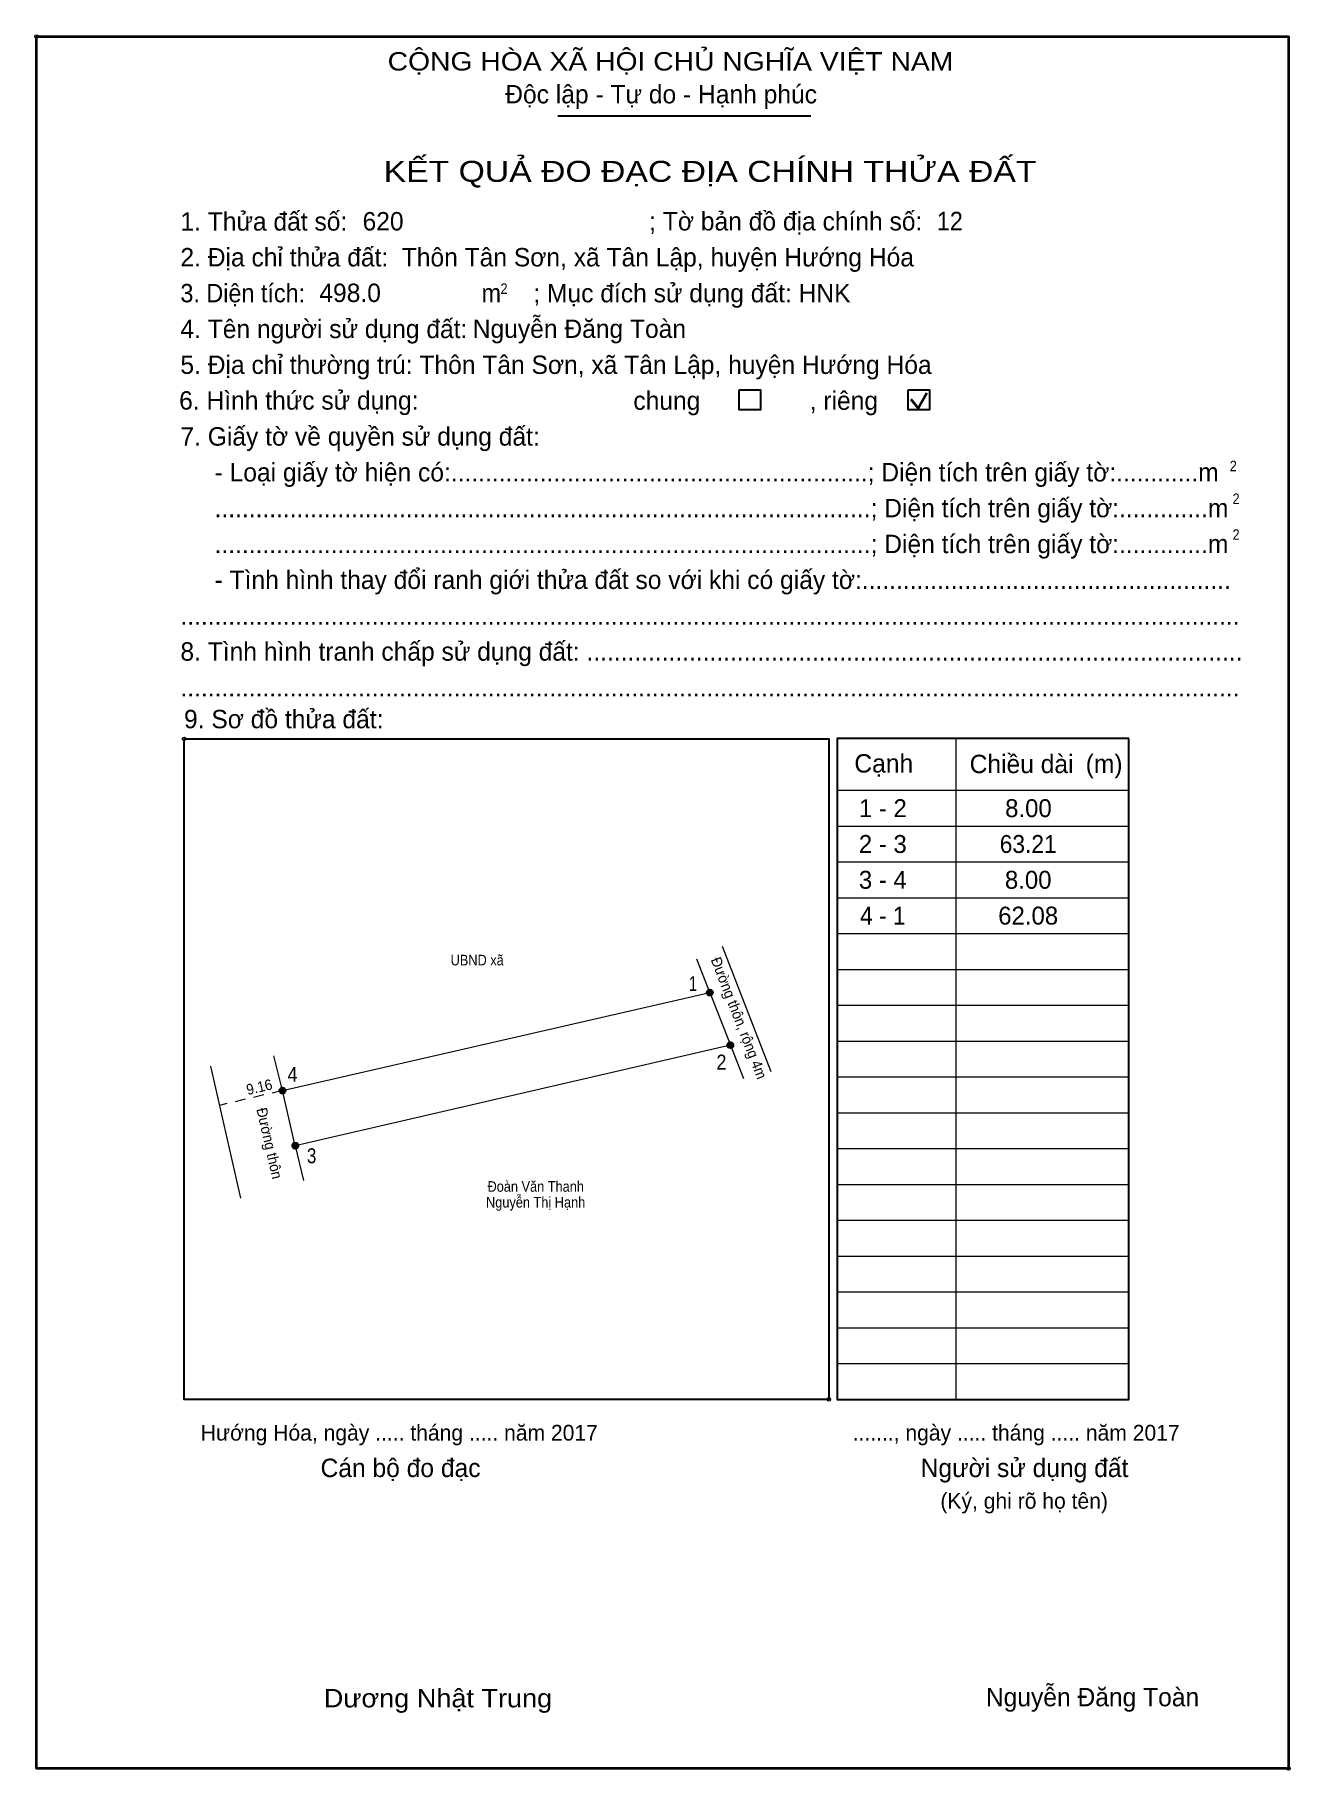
# Model space of a CAD drawing. Header units: metres. Extents: x 548032 to 548210, y 1837665 to 1837911.
import ezdxf
from ezdxf.enums import TextEntityAlignment as Align

# ---------------------------------------------------------------- set-up
doc = ezdxf.new("R2010")
doc.units = ezdxf.units.M
doc.header["$PDMODE"] = 32
doc.header["$PDSIZE"] = 0.5
doc.linetypes.add('SHORT_DASHED', pattern=[2.7, 1.5, -1.2])
for name, color, linetype, lineweight in [('1', 7, 'Continuous', 13), ('10', 7, 'Continuous', 13), ('11', 7, 'Continuous', 25), ('2', 7, 'Continuous', 35), ('27', 7, 'Continuous', 13), ('50', 7, 'Continuous', 25)]:
    doc.layers.add(name, color=color, linetype=linetype, lineweight=lineweight)
for name, color, linetype in [('36', 7, 'Continuous'), ('48', 7, 'Continuous'), ('52', 7, 'Continuous'), ('6', 7, 'Continuous'), ('9', 7, 'Continuous')]:
    doc.layers.add(name, color=color, linetype=linetype)

msp = doc.modelspace()

# ---------------------------------------------------------------- hatches: boundary and pattern name
at = {"layer": '11'}
for points in [[(548128.203, 1837775.41, 1), (548127.357, 1837775.41, 1)], [(548131.103, 1837767.96, 1), (548130.257, 1837767.96, 1)], [(548067.693, 1837761.53, 1), (548066.847, 1837761.53, 1)], [(548069.513, 1837753.74, 1), (548068.667, 1837753.74, 1)], [(548069.513, 1837753.74, 1), (548068.667, 1837753.74, 1)]]:
    msp.add_hatch(color=256, dxfattribs=at).paths.add_polyline_path(points)

# ---------------------------------------------------------------- linework, layer by layer
at = {"layer": '1', "lineweight": 25}
for p, q in [((548106.26, 1837899.51), (548142.1, 1837899.51)), ((548187.11, 1837717.82), (548187.11, 1837811.36))]:
    msp.add_line(p, q, dxfattribs=at)
at = {"layer": '1', "lineweight": 35}
for p, q in [((548157.26, 1837858.13), (548158.49, 1837860.32)), ((548156.25, 1837859.44), (548157.26, 1837858.13))]:
    msp.add_line(p, q, dxfattribs=at)
at = {"layer": '1'}
for p, q in [((548162.59, 1837811.36), (548162.59, 1837717.82)), ((548145.8, 1837804.06), (548174.19, 1837804.06)), ((548174.19, 1837804.06), (548187.11, 1837804.06)), ((548145.8, 1837798.99), (548174.19, 1837798.99)), ((548174.19, 1837798.99), (548187.11, 1837798.99)), ((548145.8, 1837793.91), (548174.19, 1837793.91)), ((548174.19, 1837793.91), (548187.11, 1837793.91)), ((548145.8, 1837788.84), (548174.19, 1837788.84)), ((548174.19, 1837788.84), (548187.11, 1837788.84)), ((548145.8, 1837783.77), (548174.19, 1837783.77)), ((548174.19, 1837783.77), (548187.11, 1837783.77)), ((548145.8, 1837778.69), (548174.19, 1837778.69)), ((548174.19, 1837778.69), (548187.11, 1837778.69)), ((548145.8, 1837773.62), (548174.19, 1837773.62)), ((548174.19, 1837773.62), (548187.11, 1837773.62)), ((548145.8, 1837768.55), (548174.19, 1837768.55)), ((548174.19, 1837768.55), (548187.11, 1837768.55)), ((548145.8, 1837763.48), (548174.19, 1837763.48)), ((548174.19, 1837763.48), (548187.11, 1837763.48)), ((548145.8, 1837758.4), (548174.19, 1837758.4)), ((548174.19, 1837758.4), (548187.11, 1837758.4)), ((548145.8, 1837753.33), (548174.19, 1837753.33)), ((548174.19, 1837753.33), (548187.11, 1837753.33)), ((548145.8, 1837748.26), (548174.19, 1837748.26)), ((548174.19, 1837748.26), (548187.11, 1837748.26)), ((548145.8, 1837743.18), (548174.19, 1837743.18)), ((548174.19, 1837743.18), (548187.11, 1837743.18)), ((548145.8, 1837738.11), (548174.19, 1837738.11)), ((548174.19, 1837738.11), (548187.11, 1837738.11)), ((548145.8, 1837733.04), (548174.19, 1837733.04)), ((548174.19, 1837733.04), (548187.11, 1837733.04)), ((548145.8, 1837727.97), (548174.19, 1837727.97)), ((548174.19, 1837727.97), (548187.11, 1837727.97)), ((548145.8, 1837722.89), (548174.19, 1837722.89)), ((548174.19, 1837722.89), (548187.11, 1837722.89))]:
    msp.add_line(p, q, dxfattribs=at)
at = {"layer": '1', "lineweight": 25}
msp.add_lwpolyline([(548053.33, 1837811.33), (548144.62, 1837811.33), (548144.62, 1837717.82), (548053.33, 1837717.82)], close=True, dxfattribs=at)
msp.add_lwpolyline([(548187.11, 1837811.36), (548145.8, 1837811.36), (548145.8, 1837717.82), (548187.11, 1837717.82), (548187.11, 1837718.73)], dxfattribs=at)
at = {"layer": '1'}
for p in [(548032.44, 1837910.76), (548053.33, 1837811.33), (548144.62, 1837717.82), (548209.71, 1837665.57)]:
    msp.add_point(p, dxfattribs=at)
at = {"layer": '10'}
for p, q in [((548129.51, 1837781.98), (548136.39, 1837764.26)), ((548057.1, 1837764.99), (548061.33, 1837746.31))]:
    msp.add_line(p, q, dxfattribs=at)
at = {"layer": '10', "linetype": 'SHORT_DASHED'}
msp.add_line((548067.27, 1837761.53), (548058.35, 1837759.45), dxfattribs=at)
at = {"layer": '10'}
msp.add_lwpolyline([(548069.09, 1837753.74), (548067.27, 1837761.53), (548127.78, 1837775.41), (548130.68, 1837767.96)], close=True, dxfattribs=at)
at = {"layer": '11'}
for centre in [(548127.78, 1837775.41), (548130.68, 1837767.96), (548067.27, 1837761.53), (548069.09, 1837753.74), (548069.09, 1837753.74)]:
    msp.add_circle(centre, 0.423, dxfattribs=at)
at = {"layer": '2'}
msp.add_lwpolyline([(548032.44, 1837910.76), (548209.71, 1837910.76), (548209.71, 1837665.57), (548032.44, 1837665.57)], close=True, dxfattribs=at)
at = {"layer": '27'}
for p, q in [((548127.78, 1837775.41), (548125.93, 1837780.14)), ((548067.27, 1837761.53), (548066.04, 1837766.45)), ((548130.68, 1837767.96), (548132.52, 1837763.23)), ((548069.09, 1837753.74), (548070.26, 1837748.8))]:
    msp.add_line(p, q, dxfattribs=at)
at = {"layer": '50'}
for points in [[(548131.91, 1837860.75), (548134.95, 1837860.75), (548134.95, 1837857.91), (548131.91, 1837857.91)], [(548155.86, 1837860.75), (548158.9, 1837860.75), (548158.9, 1837857.91), (548155.86, 1837857.91)]]:
    msp.add_lwpolyline(points, close=True, dxfattribs=at)

# ---------------------------------------------------------------- texts
at = {"layer": '1'}
for s, height, width, p in [('CỘNG HÒA XÃ HỘI CHỦ NGHĨA VIỆT NAM', 2.604, 1.15, (548082.16, 1837905.94)), ('3. Diện tích:', 2.604, 0.95, (548052.82, 1837873.13)), ('m', 2.604, 0.95, (548095.46, 1837873.13)), ('2', 1.488, 0.9, (548098.14, 1837874.32)), ('2', 1.488, 0.9, (548201.39, 1837849.22)), ('2', 1.488, 0.9, (548201.79, 1837844.58)), ('2', 1.488, 0.9, (548201.79, 1837839.51)), ('Dương Nhật Trung', 2.604, 1.1, (548073.12, 1837674.23))]:
    msp.add_text(s, height=height, dxfattribs=dict(at, width=width)).set_placement(p)
for s, height, p in [('Độc lập - Tự do - Hạnh phúc', 2.604, (548098.81, 1837901.29)), ('1. Thửa đất số:', 2.604, (548052.82, 1837883.28)), ('; Tờ bản đồ địa chính số:', 2.604, (548119.19, 1837883.3)), ('2. Địa chỉ thửa đất:', 2.604, (548052.82, 1837878.21)), ('; Mục đích sử dụng đất: HNK', 2.604, (548102.79, 1837873.13)), ('4. Tên người sử dụng đất:', 2.604, (548052.82, 1837868.06)), ('5. Địa chỉ thường trú: Thôn Tân Sơn, xã Tân Lập, huyện Hướng Hóa', 2.604, (548052.82, 1837862.99)), ('chung                , riêng', 2.604, (548116.95, 1837857.91)), ('7. Giấy tờ về quyền sử dụng đất:', 2.604, (548052.82, 1837852.84)), ('     - Loại giấy tờ hiện có:.............................................................; Diện tích trên giấy tờ:............m', 2.604, (548052.82, 1837847.77)), ('     ................................................................................................; Diện tích trên giấy tờ:.............m', 2.604, (548052.82, 1837842.7)), ('     ................................................................................................; Diện tích trên giấy tờ:.............m', 2.604, (548052.82, 1837837.62)), ('     - Tình hình thay đổi ranh giới thửa đất so với khi có giấy tờ:......................................................', 2.604, (548052.82, 1837832.55)), ('...........................................................................................................................................................', 2.604, (548052.82, 1837827.48)), ('8. Tình hình tranh chấp sử dụng đất: ................................................................................................', 2.604, (548052.82, 1837822.4)), ('...........................................................................................................................................................', 2.604, (548052.82, 1837817.33)), ('9. Sơ đồ thửa đất:', 2.604, (548053.33, 1837812.83)), ('Cạnh', 2.604, (548148.24, 1837806.56)), ('Chiều dài', 2.604, (548164.56, 1837806.48)), ('(m)', 2.604, (548180.99, 1837806.51)), ('Hướng Hóa, ngày ..... tháng ..... năm 2017', 2.232, (548055.7, 1837711.99)), ('......., ngày ..... tháng ..... năm 2017', 2.232, (548148, 1837711.99)), ('Cán bộ đo đạc', 2.604, (548072.66, 1837706.83)), ('Người sử dụng đất', 2.604, (548157.63, 1837706.83)), ('(Ký, ghi rõ họ tên)', 2.232, (548160.42, 1837702.35))]:
    msp.add_text(s, height=height, dxfattribs=at).set_placement(p)
at = {"layer": '1', "width": 1.2}
msp.add_text('KẾT QUẢ ĐO ĐẠC ĐỊA CHÍNH THỬA ĐẤT', height=2.976, dxfattribs=at).set_placement((548127.81, 1837890.18), align=Align.CENTER)
at = {"layer": '10', "width": 0.95}
for s, rotation, p in [('Đường thôn, rộng 4m', 291.269, (548127.88, 1837780.07)), ('9.16', 13.15, (548062.35, 1837760.9)), ('Đường thôn', 282.762, (548063.57, 1837758.92))]:
    msp.add_text(s, height=1.5, rotation=rotation, dxfattribs=at).set_placement(p)
at = {"layer": '36', "width": 0.9}
for s, p in [('UBND xã', (548094.84, 1837779.26)), ('Nguyễn Thị Hạnh', (548103.115, 1837744.98)), ('Đoàn Văn Thanh', (548103.125, 1837747.22))]:
    msp.add_text(s, height=1.5, dxfattribs=at).set_placement(p, align=Align.CENTER)
at = {"layer": '48'}
msp.add_text('6. Hình thức sử dụng:', height=2.604, dxfattribs=at).set_placement((548052.64, 1837857.94))
at = {"layer": '52'}
for s, p in [('1 - 2', (548152.27, 1837800.25)), ('8.00', (548172.885, 1837800.25)), ('2 - 3', (548152.265, 1837795.18)), ('3 - 4', (548152.27, 1837790.11)), ('8.00', (548172.855, 1837790.11)), ('62.08', (548172.85, 1837785.04))]:
    msp.add_text(s, height=2.536, dxfattribs=at).set_placement(p, align=Align.CENTER)
at = {"layer": '52', "width": 0.95}
for s, p in [('63.21', (548172.85, 1837795.18)), ('4 - 1', (548152.27, 1837785.04))]:
    msp.add_text(s, height=2.536, dxfattribs=at).set_placement(p, align=Align.CENTER)
at = {"layer": '6'}
for s, p in [('620', (548078.61, 1837883.3)), ('Thôn Tân Sơn, xã Tân Lập, huyện Hướng Hóa', (548084.16, 1837878.21)), ('498.0', (548072.49, 1837873.17)), ('Nguyễn Đăng Toàn', (548094.21, 1837868.09)), ('Nguyễn Đăng Toàn', (548166.86, 1837674.38))]:
    msp.add_text(s, height=2.604, dxfattribs=at).set_placement(p)
at = {"layer": '6', "width": 0.95}
msp.add_text('12', height=2.604, dxfattribs=at).set_placement((548159.92, 1837883.34))
at = {"layer": '9'}
for s, width, p in [('1', 0.75, (548125.395, 1837775.62)), ('2', 0.9, (548129.42, 1837764.51)), ('4', 0.9, (548068.69, 1837762.78)), ('3', 0.85, (548071.395, 1837751.26))]:
    msp.add_text(s, height=2.114, dxfattribs=dict(at, width=width)).set_placement(p, align=Align.CENTER)

doc.saveas('drawing.dxf')
